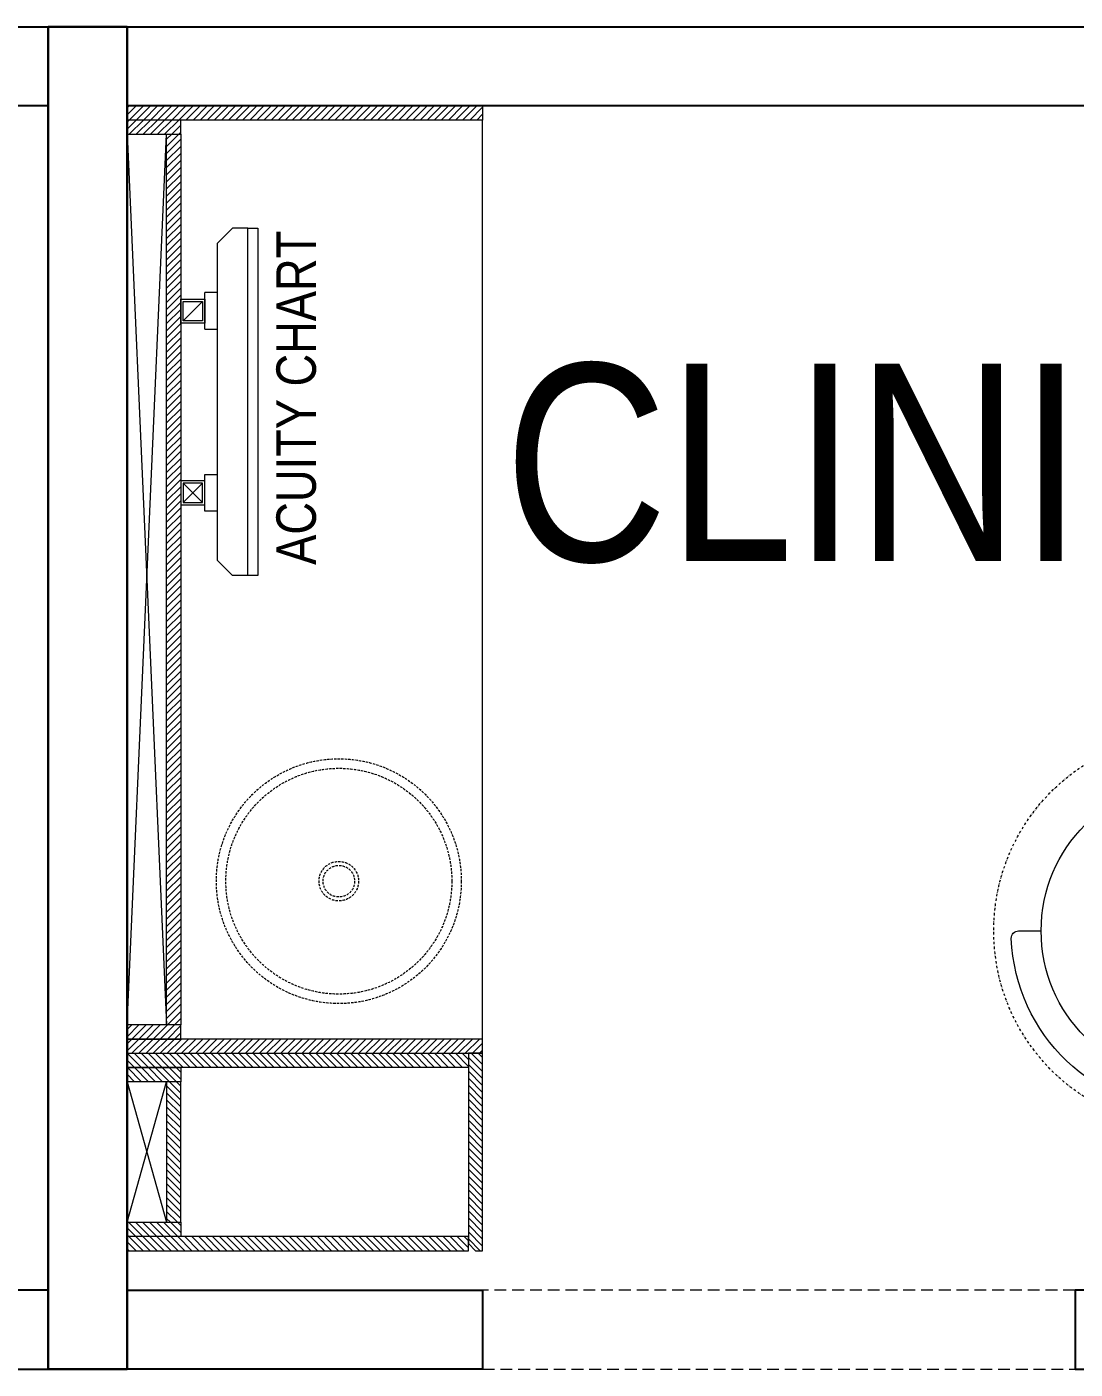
# Model space of a CAD drawing. Header units: millimetres. Extents: x 24833 to 48762, y -879225 to -876625.
# Drawn here: x 27306 to 28633, y -878325 to -876625 of the extents above; entities that cross this region are included whole.
import ezdxf

# ---------------------------------------------------------------- set-up
doc = ezdxf.new("R2010")
doc.units = ezdxf.units.MM
doc.header["$LTSCALE"] = 12
doc.header["$MEASUREMENT"] = 0
doc.linetypes.add('a_p6_plan_L18$0$HIDDEN', pattern=[0.375, 0.25, -0.125])
doc.linetypes.add('DASHDOT2', pattern=[0.5, 0.25, -0.125, 0, -0.125])
doc.layers.get('0').update_dxf_attribs({"lineweight": 25})
for name, color, linetype, lineweight in [('A-SHUTTER', 5, 'Continuous', 18), ('LK-EQPMT', 3, 'Continuous', 18), ('LK-FF&E WALL', 1, 'Continuous', 9), ('LK-IT', 3, 'Continuous', 18), ('LK-PARTITION', 21, 'Continuous', 25), ('LK-PELMET', 5, 'a_p6_plan_L18$0$HIDDEN', 9), ('LK-TV SCREEN', 3, 'Continuous', 9), ('LN-ELEVATION-1', 81, 'Continuous', 13), ('LN-ELEVATION-2', 103, 'Continuous', 20), ('LN-ELEVATION-3', 125, 'a_p6_plan_L18$0$HIDDEN', 18), ('LN-HATCH', 251, 'Continuous', 0)]:
    doc.layers.add(name, color=color, linetype=linetype, lineweight=lineweight)
doc.styles.add('LK TXT HEADER', font='Arial Narrow.ttf', dxfattribs={"height": 250})
doc.styles.get("Standard").update_dxf_attribs({"font": 'Arial Narrow.ttf'})

# ---------------------------------------------------------------- blocks, each defined once
blk = doc.blocks.new('dsg')
at = {"color": 0, "linetype": 'ByBlock', "lineweight": -2}
for radius in [155, 143, 25, 20]:
    blk.add_circle((11491.5035008227, -171102.5847399924), radius, dxfattribs=at)
blk = doc.blocks.new('CLINIC - CABINET SINK')
at = {"layer": 'LN-HATCH', "ltscale": 0.5}
h = blk.add_hatch(dxfattribs=at)
h.set_pattern_fill('ANSI31', color=256, scale=2)
h.set_pattern_definition([(45, (4052861.500382861, 1708016.355767586), (-4.490128060534575, 4.490128060534575), [])])
h.paths.add_polyline_path([(-563.359543572413, 156.9999999999999), (564.640456427587, 156.9999999999999), (564.640456427587, 174.9999999999999), (-563.359543572413, 174.9999999999999)])
h.paths.add_polyline_path([(582.6404564275869, 225), (600.6404564275869, 225), (600.6404564275869, -225), (582.6404564275869, -225)])
h.paths.add_polyline_path([(564.640456427587, 225), (582.6404564275869, 225), (582.6404564275869, 156.9999999999999), (564.640456427587, 156.9999999999999)])
h.paths.add_polyline_path([(-581.359543572413, 225), (-599.359543572413, 225), (-599.359543572413, -225), (-581.359543572413, -225)])
h.paths.add_polyline_path([(-581.359543572413, 225), (-563.359543572413, 225), (-563.359543572413, 156.9999999999999), (-581.359543572413, 156.9999999999999)])
at = {"layer": 'LN-ELEVATION-1', "ltscale": 0.5}
for points in [[(-581.359543572413, 225), (-599.359543572413, 225), (-599.359543572413, -225), (-581.359543572413, -225)], [(-581.359543572413, 225), (-563.359543572413, 225), (-563.359543572413, 156.9999999999999), (-581.359543572413, 156.9999999999999)], [(564.640456427587, 225), (582.6404564275869, 225), (582.6404564275869, 156.9999999999999), (564.640456427587, 156.9999999999999)], [(582.6404564275869, 225), (600.6404564275869, 225), (600.6404564275869, -225), (582.6404564275869, -225)], [(-563.359543572413, 156.9999999999999), (564.640456427587, 156.9999999999999), (564.640456427587, 174.9999999999999), (-563.359543572413, 174.9999999999999)]]:
    blk.add_lwpolyline(points, close=True, dxfattribs=at)
at = {"layer": 'LN-ELEVATION-2', "ltscale": 0.5}
blk.add_line((582.6404564275869, -225), (-581.359543572413, -225), dxfattribs=at)
at = {"layer": 'LN-HATCH', "ltscale": 0.5}
for p, q in [((564.640456427587, 225), (-563.359543572413, 174.9999999999999)), ((-563.359543572413, 225), (564.640456427587, 174.9999999999999))]:
    blk.add_line(p, q, dxfattribs=at)
at = {"layer": 'LN-ELEVATION-3', "xscale": -1, "rotation": 41.1558274151866}
blk.add_blockref('dsg', (-103569.3304926871, 136346.6509754679), dxfattribs=at)
blk = doc.blocks.new('CLINIC SCREEN')
at = {"layer": 'LK-EQPMT'}
for p, q in [((-103.1090284836336, 42.85441964946222), (-127.4114311772946, 18.55201695591665)), ((-127.4114311772946, 42.85441964946222), (-103.1090284836336, 18.55201695591665)), ((102.7052824410566, 42.85441964946222), (127.007685134602, 18.55201695591665))]:
    blk.add_line(p, q, dxfattribs=at)
at = {"layer": 'LK-EQPMT', "ltscale": 12}
for p, q in [((-220.0000000000082, -19.41163062257681), (-200.5883693773149, 0)), ((200.5883693773149, 0), (-200.5883693773149, 0)), ((-138.5315413423604, 0), (-138.5315413423604, 15.514207008644)), ((-138.5315413423604, 15.514207008644), (-91.98892031613741, 15.514207008644)), ((-91.98892031613741, 15.514207008644), (-91.98892031613741, 0)), ((91.9889203161074, 15.514207008644), (91.9889203161074, 0)), ((91.9889203161074, 15.514207008644), (138.5315413423595, 15.514207008644)), ((138.5315413423595, 0), (138.5315413423595, 15.514207008644)), ((219.9999999999918, -19.41163062257681), (200.5883693773149, 0)), ((-220.0000000000082, -38.82326124538668), (-220.0000000000082, -19.41163062257681)), ((219.9999999999918, -38.82326124538668), (219.9999999999918, -19.41163062257681))]:
    blk.add_line(p, q, dxfattribs=at)
at = {"layer": 'LK-EQPMT'}
for points in [[(-130.4492315140169, 15.51421661919448), (-100.0712281470269, 15.51421661919448), (-100.0712281470269, 45.89221998606814), (-130.4492315140169, 45.89221998606814)], [(-127.4114311772946, 18.55201695591665), (-103.1090284836336, 18.55201695591665), (-103.1090284836336, 42.85441964946222), (-127.4114311772946, 42.85441964946222)], [(130.0454854713243, 15.51421661919448), (99.66748210433435, 15.51421661919448), (99.66748210433435, 45.89221998606814), (130.0454854713243, 45.89221998606814)], [(127.007685134602, 18.55201695591665), (102.7052824410566, 18.55201695591665), (102.7052824410566, 42.85441964946222), (127.007685134602, 42.85441964946222)]]:
    blk.add_lwpolyline(points, close=True, dxfattribs=at)
at = {"layer": 'LK-EQPMT', "ltscale": 12}
blk.add_lwpolyline([(-220.0000000000082, -51.71278328332107), (-220.0000000000082, -38.82326124538668), (219.9999999999918, -38.82326124538668), (219.9999999999918, -51.71278328332107)], close=True, dxfattribs=at)
at = {"layer": 'LK-EQPMT', "color": 0, "ltscale": 2, "insert": (5.19968058467839, -100.4085774972336), "char_height": 50, "attachment_point": 5}
blk.add_mtext_dynamic_manual_height_columns('ACUITY CHART', width=466.4796511627907, gutter_width=12.5, heights=[0], dxfattribs=at)
blk = doc.blocks.new('CLINIC - MOP CLOSET')
at = {"layer": 'LN-ELEVATION-1', "ltscale": 0.5}
for p, q in [((-106.3595435724128, 216), (-124.3595435724128, 216)), ((-124.3595435724128, 216), (-124.3595435724128, -216)), ((-106.3595435724128, 216), (-88.3595435724128, 216)), ((-106.3595435724128, 148), (-106.3595435724128, 216)), ((-106.3595435724128, -216), (-106.3595435724128, 216)), ((-88.3595435724128, 216), (-88.3595435724128, 148)), ((89.6404564275872, 216), (107.6404564275872, 216)), ((89.6404564275872, 148), (89.6404564275872, 216)), ((107.6404564275872, 216), (107.6404564275872, 148)), ((107.6404564275872, 216), (125.6404564275872, 216)), ((107.6404564275872, -216), (107.6404564275872, 216)), ((125.6404564275872, 216), (125.6404564275872, -216)), ((89.6404564275872, 166), (-88.3595435724128, 166)), ((-88.3595435724128, 166), (-88.3595435724128, 148)), ((89.6404564275872, 148), (89.6404564275872, 166)), ((-88.3595435724128, 148), (-106.3595435724128, 148)), ((-88.3595435724128, 148), (89.6404564275872, 148)), ((107.6404564275872, 148), (89.6404564275872, 148)), ((-124.3595435724128, -216), (-106.3595435724128, -216)), ((-115.3595435724128, -216), (-124.3595435724128, -225)), ((125.6404564275872, -216), (-115.3595435724128, -216)), ((125.6404564275872, -216), (107.6404564275872, -216)), ((125.6404564275872, -234), (125.6404564275872, -216)), ((-124.3595435724128, -225), (-124.3595435724128, -234)), ((-124.3595435724128, -234), (125.6404564275872, -234))]:
    blk.add_line(p, q, dxfattribs=at)
at = {"layer": 'LN-HATCH', "linetype": 'Continuous', "ltscale": 0.5}
for p, q in [((-124.3595435724128, 213.4615718862078), (-121.821115458617, 216.0000000000037)), ((-124.3595435724055, 204.6227371213718), (-112.9822806937773, 216)), ((-124.3595435724164, 195.7839023565466), (-106.3595435724164, 213.7839023565466)), ((-124.3595435724091, 186.9450675917105), (-106.3595435724128, 204.9450675917069)), ((-106.3595435724164, 213.7839023565466), (-104.1434459289557, 216.0000000000073)), ((-106.3595435724128, 204.9450675917069), (-95.3046111641197, 216)), ((-106.3595435724201, 196.1062328268708), (-88.3595435724237, 214.1062328268672)), ((-106.3595435724128, 187.2673980620493), (-88.35954357241646, 205.2673980620457)), ((89.64045642757993, 215.3295375302369), (90.31091889733943, 215.9999999999964)), ((89.6404564275872, 206.4907027654153), (99.14975366217914, 216.0000000000073)), ((89.64045642759083, 197.6518680005756), (107.6404564275908, 215.6518680005756)), ((89.64045642758354, 188.8130332357395), (107.6404564275799, 206.8130332357359)), ((107.6404564275908, 215.6518680005756), (107.9885884270152, 216)), ((107.6404564275799, 206.8130332357359), (116.8274231918403, 215.9999999999964)), ((107.6404564275872, 197.9741984709144), (125.6404564275835, 215.9741984709108)), ((107.6404564275944, 189.1353637060783), (125.6404564275908, 207.1353637060747)), ((-124.3595435724164, 178.1062328268744), (-106.3595435724201, 196.1062328268708)), ((-124.3595435724128, 169.2673980620493), (-106.3595435724128, 187.2673980620493)), ((-106.3595435724091, 178.4285632972096), (-88.35954357240917, 196.4285632972096)), ((-106.3595435724164, 169.5897285323881), (-88.35954357242007, 187.5897285323844)), ((89.64045642759083, 179.974198470918), (107.6404564275872, 197.9741984709144)), ((89.64045642759447, 171.1353637060783), (107.6404564275944, 189.1353637060783)), ((107.6404564275835, 180.2965289412532), (125.6404564275835, 198.2965289412532)), ((107.6404564275908, 171.4576941764171), (125.6404564275872, 189.4576941764135)), ((-124.3595435724055, 160.4285632972132), (-106.3595435724091, 178.4285632972096)), ((-106.3595435724128, 160.7508937675484), (-88.3595435724128, 178.7508937675484)), ((89.6404564275872, 162.2965289412568), (107.6404564275835, 180.2965289412532)), ((89.64045642758354, 153.4576941764062), (107.6404564275908, 171.4576941764171)), ((107.6404564275799, 162.6188594115774), (125.6404564275799, 180.6188594115774)), ((107.6404564275872, 153.7800246467559), (125.6404564275835, 171.7800246467523)), ((-124.3595435724164, 151.5897285323881), (-106.3595435724164, 169.5897285323881)), ((-124.3595435724091, 142.750893767552), (-106.3595435724128, 160.7508937675484)), ((-106.3595435724201, 151.9120590027123), (-88.3595435724237, 169.9120590027087)), ((-101.4327678103, 148.0000000000036), (-88.35954357241646, 161.0732242378872)), ((-88.35954357241646, 161.0732242378872), (-83.43276781030363, 166)), ((-88.35954357240917, 152.2343894730511), (-74.59393304546391, 165.9999999999963)), ((-83.75509828063878, 148.0000000000073), (-65.75509828064241, 166.0000000000036)), ((-74.91626351580271, 148), (-56.91626351580271, 166)), ((-66.07742875097756, 147.9999999999963), (-48.0774287509812, 165.9999999999927)), ((-57.23859398614149, 148.0000000000036), (-39.2385939861415, 166.0000000000036)), ((-48.39975922130179, 148), (-30.39975922130543, 165.9999999999963)), ((-39.56092445648028, 148.0000000000073), (-21.56092445648392, 166.0000000000036)), ((-30.72208969164421, 148), (-12.72208969164421, 166)), ((-21.88325492681906, 147.9999999999963), (-3.883254926822701, 165.9999999999927)), ((-13.044420161983, 148.0000000000036), (4.955579838017001, 166.0000000000036)), ((-4.205585397143295, 148), (13.79441460285306, 165.9999999999963)), ((4.633249367678217, 147.9999999999927), (22.63324936767822, 165.9999999999927)), ((13.47208413251792, 148.0000000000036), (31.47208413251429, 166)), ((22.31091889733944, 147.9999999999963), (40.3109188973358, 165.9999999999927)), ((31.1497536621755, 148.0000000000036), (49.1497536621755, 166.0000000000036)), ((39.9885884270152, 148), (57.98858842701156, 165.9999999999963)), ((48.82742319184399, 148), (66.82742319183671, 165.9999999999927)), ((57.66625795667642, 148.0000000000036), (75.66625795667642, 166.0000000000036)), ((66.50509272151612, 148), (84.50509272150884, 165.9999999999927)), ((75.343927486334, 148.0000000000036), (89.6404564275872, 162.2965289412568)), ((84.18276225117734, 148.0000000000036), (89.64045642758354, 153.4576941764062)), ((93.02159701600249, 148), (107.6404564275799, 162.6188594115774)), ((101.8604317808349, 148.0000000000036), (107.6404564275981, 153.7800246467668)), ((107.6404564275908, 144.9411898819162), (125.6404564275908, 162.9411898819162)), ((107.6404564275835, 136.1023551170947), (125.6404564275835, 154.102355117091)), ((-124.3595435724164, 133.912059002716), (-106.3595435724201, 151.9120590027123)), ((-124.3595435724128, 125.0732242378908), (-106.3595435724128, 143.0732242378908)), ((-92.59393304546391, 147.9999999999963), (-88.35954357240917, 152.2343894730511)), ((107.6404564275908, 127.2635203522586), (125.6404564275872, 145.263520352255)), ((107.6404564275799, 118.4246855874189), (125.6404564275799, 136.4246855874189)), ((-124.3595435724055, 116.2343894730547), (-106.3595435724091, 134.2343894730511)), ((-124.3595435724164, 107.3955547082296), (-106.3595435724164, 125.3955547082296)), ((107.6404564275872, 109.5858508225974), (125.6404564275835, 127.5858508225938)), ((-124.3595435724091, 98.55671994339355), (-106.3595435724128, 116.5567199433899)), ((-124.35954357242, 89.71788517855386), (-106.3595435724201, 107.7178851785538)), ((107.6404564275908, 100.7470160577577), (125.6404564275908, 118.7470160577577)), ((107.6404564275835, 91.9081812929362), (125.6404564275799, 109.9081812929325)), ((-124.3595435724128, 80.87905041373232), (-106.3595435724164, 98.87905041372869)), ((-124.3595435724055, 72.04021564889626), (-106.3595435724091, 90.04021564889263)), ((107.6404564275908, 83.06934652810014), (125.6404564275872, 101.0693465280965)), ((107.6404564275799, 74.23051176326044), (125.6404564275799, 92.23051176326042)), ((-124.3595435724164, 63.20138088407111), (-106.3595435724164, 81.20138088407111)), ((-124.3595435724091, 54.36254611923505), (-106.3595435724128, 72.36254611923141)), ((107.6404564275872, 65.39167699843892), (125.6404564275835, 83.39167699843529)), ((107.6404564275908, 56.55284223359922), (125.6404564275908, 74.55284223359922)), ((-124.35954357242, 45.52371135439535), (-106.3595435724201, 63.52371135439534)), ((-124.3595435724128, 36.68487658957384), (-106.3595435724164, 54.6848765895702)), ((107.6404564275835, 47.71400746877771), (125.6404564275799, 65.71400746877407)), ((107.6404564275872, 38.875172703938), (125.6404564275872, 56.87517270393801)), ((-124.3595435724091, 27.84604182473777), (-106.3595435724091, 45.84604182473412)), ((-124.3595435724164, 19.00720705989806), (-106.3595435724201, 37.00720705989807)), ((107.6404564275799, 30.03633793910194), (125.6404564275763, 48.0363379390983)), ((107.6404564275872, 21.19750317428043), (125.6404564275835, 39.19750317427679)), ((-124.3595435724091, 10.16837229507655), (-106.3595435724128, 28.16837229507291)), ((-124.35954357242, 1.329537530236848), (-106.3595435724201, 19.32953753023685)), ((107.6404564275908, 12.35866840944072), (125.6404564275908, 30.35866840944072)), ((107.6404564275835, 3.519833644619211), (125.6404564275799, 21.51983364461557)), ((-124.3595435724128, -7.509297234584664), (-106.3595435724164, 10.49070276541169)), ((-124.3595435724091, -16.34813199942437), (-106.3595435724091, 1.651868000575632)), ((107.6404564275872, -5.319001120220491), (125.6404564275872, 12.68099887977951)), ((107.6404564275799, -14.15783588505655), (125.6404564275763, 3.842164114939805)), ((-124.3595435724164, -25.18696676426043), (-106.3595435724201, -7.18696676426407)), ((-124.3595435724091, -34.02580152908195), (-106.3595435724128, -16.02580152908558)), ((107.6404564275872, -22.99667064987807), (125.6404564275835, -4.996670649881707)), ((107.6404564275908, -31.83550541471777), (125.6404564275908, -13.83550541471777)), ((-124.3595435724055, -42.86463629392165), (-106.3595435724055, -24.86463629392165)), ((-124.3595435724128, -51.70347105874316), (-106.3595435724164, -33.7034710587468)), ((107.6404564275835, -40.67434017953928), (125.6404564275799, -22.67434017954292)), ((107.6404564275872, -49.51317494437899), (125.6404564275872, -31.51317494437899)), ((-124.3595435724091, -60.54230582358286), (-106.3595435724091, -42.54230582358286)), ((107.6404564275799, -58.35200970921505), (125.6404564275763, -40.35200970921869)), ((107.6404564275835, -67.1908444740402), (125.6404564275835, -49.19084447404021)), ((-124.3595435724164, -69.38114058841893), (-106.3595435724201, -51.38114058842257)), ((-124.3595435724128, -78.21997535324408), (-106.3595435724128, -60.21997535324408)), ((107.6404564275908, -76.02967923887627), (125.6404564275872, -58.0296792388799)), ((107.6404564275835, -84.86851400371233), (125.6404564275799, -66.86851400371597)), ((-124.3595435724055, -87.05881011808015), (-106.3595435724091, -69.05881011808378)), ((-124.3595435724128, -95.89764488290166), (-106.3595435724164, -77.8976448829053)), ((107.6404564275872, -93.70734876853749), (125.6404564275872, -75.70734876853749)), ((107.6404564275799, -102.5461835333735), (125.6404564275763, -84.54618353337719)), ((-124.3595435724091, -104.7364796477413), (-106.3595435724091, -86.73647964774136)), ((-124.3595435724164, -113.5753144125774), (-106.3595435724201, -95.57531441258106)), ((107.6404564275835, -111.3850182981987), (125.6404564275835, -93.3850182981987)), ((-124.3595435724128, -122.4141491774026), (-106.3595435724128, -104.4141491774025)), ((-124.3595435724055, -131.2529839422386), (-106.3595435724091, -113.2529839422423)), ((107.6404564275908, -120.2238530630348), (125.6404564275872, -102.2238530630384)), ((107.6404564275799, -129.0626878278744), (125.6404564275799, -111.0626878278744)), ((-124.3595435724164, -140.0918187070601), (-106.3595435724164, -122.0918187070638)), ((-124.3595435724091, -148.9306534718998), (-106.3595435724091, -130.9306534718998)), ((107.6404564275872, -137.901522592696), (125.6404564275835, -119.9015225926996)), ((107.6404564275944, -146.740357357532), (125.6404564275908, -128.7403573575357)), ((-124.3595435724164, -157.7694882367359), (-106.3595435724201, -139.7694882367395)), ((-124.3595435724128, -166.608323001561), (-106.3595435724128, -148.6083230015611)), ((107.6404564275835, -155.5791921223572), (125.6404564275835, -137.5791921223572)), ((107.6404564275908, -164.4180268871932), (125.6404564275872, -146.4180268871969)), ((-124.3595435724055, -175.4471577663971), (-106.3595435724091, -157.4471577664008)), ((-124.3595435724164, -184.2859925312223), (-106.3595435724164, -166.2859925312223)), ((107.6404564275799, -173.256861652033), (125.6404564275799, -155.2568616520329)), ((107.6404564275872, -182.0956964168544), (125.6404564275835, -164.0956964168581)), ((-124.3595435724091, -193.1248272960583), (-106.3595435724128, -175.124827296062)), ((-124.3595435724164, -201.9636620608944), (-106.3595435724201, -183.963662060898)), ((107.6404564275944, -190.9345311816905), (125.6404564275908, -172.9345311816942)), ((107.6404564275835, -199.7733659465157), (125.6404564275835, -181.7733659465157)), ((-124.3595435724128, -210.8024968257196), (-106.3595435724128, -192.8024968257195)), ((-120.7182119818571, -216.0000000000073), (-106.3595435724091, -201.6413315905593)), ((107.6404564275908, -208.6122007113518), (125.6404564275872, -190.6122007113554)), ((109.0914919037604, -216.0000000000109), (125.6404564275799, -199.4510354761914)), ((-124.3595435724164, -231.0549324082967), (-109.3046111641124, -215.9999999999927)), ((-118.4657763992873, -233.9999999999964), (-100.4657763992873, -215.9999999999964)), ((-111.8793772170284, -215.9999999999927), (-106.3595435724164, -210.4801663553808)), ((-109.6269416344475, -233.9999999999855), (-91.62694163445121, -215.9999999999891)), ((-100.7881068696115, -233.9999999999927), (-82.78810686961151, -215.9999999999927)), ((-91.94927210478637, -233.9999999999818), (-73.94927210479, -215.9999999999854)), ((-83.1104373399503, -233.9999999999891), (-65.11043733995393, -215.9999999999927)), ((-74.27160257512878, -233.9999999999964), (-56.27160257512878, -215.9999999999964)), ((-65.43276781028906, -233.9999999999855), (-47.43276781029272, -215.9999999999891)), ((-56.59393304545301, -233.9999999999927), (-38.59393304545302, -215.9999999999927)), ((-47.75509828062786, -233.9999999999818), (-29.7550982806315, -215.9999999999854)), ((-38.9162635157918, -233.9999999999891), (-20.9162635157918, -215.9999999999891)), ((-30.07742875096665, -233.9999999999927), (-12.07742875097028, -215.9999999999964)), ((-21.23859398613058, -233.9999999999855), (-3.238593986134219, -215.9999999999891)), ((-12.39975922129451, -233.9999999999927), (5.600240778705483, -215.9999999999927)), ((-3.560924456469365, -233.9999999999818), (14.439075543527, -215.9999999999854)), ((5.277910308366699, -233.9999999999891), (23.2779103083667, -215.9999999999891)), ((14.11674507319185, -233.9999999999927), (32.11674507318821, -215.9999999999964)), ((22.95557983802792, -233.9999999999855), (40.95557983802791, -215.9999999999854)), ((31.79441460286762, -233.9999999999891), (49.79441460286398, -215.9999999999927)), ((40.63324936768913, -233.9999999999964), (58.63324936768549, -216)), ((49.4720841325252, -233.9999999999891), (67.4720841325252, -215.9999999999891)), ((58.31091889735034, -233.9999999999927), (76.31091889734671, -215.9999999999964)), ((67.14975366218641, -233.9999999999855), (85.1497536621864, -215.9999999999854)), ((75.98858842702612, -233.9999999999891), (93.98858842702248, -215.9999999999927)), ((84.82742319184763, -233.9999999999964), (102.827423191844, -216)), ((93.6662579566837, -233.9999999999891), (111.6662579566837, -215.9999999999891)), ((102.5050927215234, -233.9999999999927), (120.5050927215197, -215.9999999999964)), ((111.3439274863449, -233.9999999999855), (125.6404564275763, -219.7034710587541)), ((117.9303266686038, -215.9999999999964), (125.6404564275835, -208.2898702410166)), ((120.1827622511846, -233.9999999999891), (125.6404564275835, -228.5423058235938))]:
    blk.add_line(p, q, dxfattribs=at)
at = {"layer": 'LN-HATCH', "ltscale": 0.5}
for p, q in [((89.6404564275872, 216), (-88.3595435724128, 166)), ((-88.3595435724128, 216), (89.6404564275872, 166))]:
    blk.add_line(p, q, dxfattribs=at)
blk = doc.blocks.new('DOCTOR STOOL')
at = {"layer": 'LN-ELEVATION-1', "ltscale": 100}
blk.add_lwpolyline([(228, 37.80991746066138), (228, 9.11999999731779, -0.4264743413925903), (218.5, 0.0079201031476259, -0.959166304662544), (218.5, 455.611914822366, -0.4264743413925903), (228, 446.4998349279631), (228, 417.8099174646194)], format="xyb", dxfattribs=at)
at = {"layer": 'LN-ELEVATION-1', "linetype": 'DASHDOT2'}
blk.add_circle((228, 227.8099174629897), 250, dxfattribs=at)
at = {"layer": 'LN-ELEVATION-1', "ltscale": 100}
blk.add_circle((228, 227.8099174629897), 190, dxfattribs=at)
blk = doc.blocks.new('A$C15b5f610')
at = {"layer": 'LK-PARTITION'}
for points in [[(0, 0), (100, 0), (100, 1700), (0, 1700)], [(100, 1700), (2500, 1700), (2500, 1600.000000000931), (100, 1600.000000000931)], [(2500, 1700), (2600, 1700), (2600, 0), (2500, 0)], [(549.9999999920836, 0), (100, 0), (100, 100), (549.9999999920836, 100)], [(1299.999999992084, 0), (2500, 0), (2500, 100), (1299.999999992084, 100)]]:
    blk.add_lwpolyline(points, close=True, dxfattribs=at)
at = {"layer": 'LK-PELMET', "ltscale": 5}
blk.add_lwpolyline([(549.9999999920836, 0), (1299.999999992084, 0), (1299.999999992084, 100), (549.9999999920836, 100)], close=True, dxfattribs=at)
at = {"layer": 'LK-FF&E WALL', "xscale": -1, "rotation": 90}
blk.add_blockref('CLINIC - CABINET SINK', (325, 1000.640456428751), dxfattribs=at)
at = {"layer": 'LK-FF&E WALL', "rotation": 90}
blk.add_blockref('CLINIC - MOP CLOSET', (316, 274.3595435731113), dxfattribs=at)
at = {"layer": 'LK-IT', "rotation": 90.00000000000006}
blk.add_blockref('CLINIC SCREEN', (213.8922199755907, 1225.000000000931), dxfattribs=at)
at = {"layer": 'LK-TV SCREEN', "rotation": 90}
blk.add_blockref('DOCTOR STOOL', (1674.807821027003, 327.0675194589421), dxfattribs=at)
at = {"style": 'LK TXT HEADER'}
blk.add_text('CLINIC 1', height=250, dxfattribs=at).set_placement((577.4979035640135, 1023.330820959643))

msp = doc.modelspace()

# ---------------------------------------------------------------- block references
at = {"layer": 'A-SHUTTER'}
for p in [(24833, -878325), (27333, -878325)]:
    msp.add_blockref('A$C15b5f610', p, dxfattribs=at)

doc.saveas('drawing.dxf')
